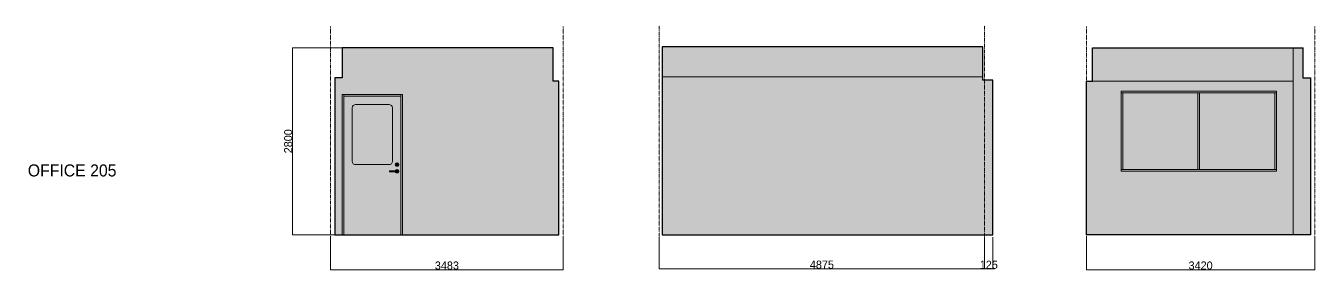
# Model space of a CAD drawing. Header units: millimetres. Extents: x -376000 to 292178, y -193032 to 188048.
# Drawn here: x -193374 to -174062, y -166839 to -163177 of the extents above; entities that cross this region are included whole.
import ezdxf

# ---------------------------------------------------------------- set-up
doc = ezdxf.new("R2010")
doc.units = ezdxf.units.MM
doc.header["$PDMODE"] = 1
doc.header["$PDSIZE"] = -2
doc.linetypes.add('ラインタイプ-6', pattern=[5.291531, 3.175, -1.058062, 0.352704, -0.705764])
for name, color, linetype, lineweight, true_color in [('02_0.25', 1, 'Continuous', 25, 0xff0000), ('04_0.10', 7, 'Continuous', 9, 0x0099ff), ('06一点鎖線', 7, 'ラインタイプ-6', 9, 0x9999ff)]:
    doc.layers.add(name, color=color, linetype=linetype, lineweight=lineweight, true_color=true_color)
for name, color, linetype, lineweight in [('07_文字・記号', 7, 'Continuous', 9), ('_平面図（新設） (2D)', 7, 'Continuous', 5), ('寸法', 7, 'Continuous', 5)]:
    doc.layers.add(name, color=color, linetype=linetype, lineweight=lineweight)
doc.styles.add('Hiragino Kaku Gothic Pro W3', font='', dxfattribs={"bigfont": 'Hiragino Kaku Gothic Pro W3'})
doc.styles.add('Hiragino Sans W3', font='', dxfattribs={"bigfont": 'Hiragino Sans W3'})
doc.styles.add('ＭＳ Ｐゴシック', font='MS PGothic.ttf')
doc.styles.get('Hiragino Kaku Gothic Pro W3').set_extended_font_data('Hiragino Kaku Gothic Pro W3')
doc.styles.get('Hiragino Sans W3').set_extended_font_data('Hiragino Sans W3')
doc.dimstyles.new('建具表寸法', dxfattribs={"dimtxt": 161.781684, "dimasz": 0.199988, "dimexe": 0, "dimexo": 0.3, "dimgap": 0.005, "dimtad": 1, "dimdsep": 46, "dimtxsty": 'Hiragino Sans W3', "dimblk": 'DOT', "dimblk1": 'DOT', "dimblk2": 'DOT', "dimcen": 0, "dimazin": 0, "dimtfac": 1, "dimtix": 1, "dimtmove": 0, "dimatfit": 0, "dimldrblk": 'VW_FILLEDARROW', "dimfxl": 1, "dimfrac": 2, "dimtolj": 1, "dimarcsym": 0})

# ---------------------------------------------------------------- blocks, each defined once
blk = doc.blocks.new('グループ-576')
at = {"layer": '04_0.10', "linetype": 'Continuous', "lineweight": 0, "true_color": 0xf8f8ef}
blk.add_hatch(color=7, dxfattribs=at).paths.add_polyline_path([(-432, 975), (418, 975), (418, -1100), (-432, -1100)])
at = {"layer": '04_0.10', "linetype": 'Continuous', "lineweight": 0, "true_color": 0xd9e6cf}
h = blk.add_hatch(color=254, dxfattribs=at)
edge = h.paths.add_edge_path()
edge.add_arc((243, 0), 50, 270, 360, ccw=False)
edge.add_line((243, -50), (-257, -50))
edge.add_arc((-257, 0), 50, 180, 270, ccw=False)
edge.add_line((-307, 0), (-307, 800))
edge.add_arc((-257, 800), 50, 90, 180, ccw=False)
edge.add_line((-257, 850), (243, 850))
edge.add_arc((243, 800), 50, 0, 90, ccw=False)
edge.add_line((293, 800), (293, 0))
at = {"layer": '04_0.10', "linetype": 'Continuous', "lineweight": 0}
for points in [[(-389, -28), (-388, -28), (-386, -27), (-385, -26), (-383, -26), (-382, -25), (-380, -25), (-378, -25), (-377, -25), (-375, -25), (-373, -25), (-372, -25), (-370, -26), (-369, -26), (-367, -27), (-366, -28), (-364, -28), (-363, -29), (-361, -30), (-360, -31), (-359, -32), (-358, -33), (-357, -35), (-356, -36), (-355, -38), (-354, -39), (-353, -40), (-353, -42), (-352, -44), (-352, -45), (-352, -47), (-352, -48), (-351, -50), (-352, -52), (-352, -53), (-352, -55), (-352, -56), (-353, -58), (-353, -60), (-354, -61), (-355, -63), (-356, -64), (-357, -65), (-358, -67), (-359, -68), (-360, -69), (-361, -70), (-363, -71), (-364, -72), (-366, -72), (-367, -73), (-369, -74), (-370, -74), (-372, -75), (-373, -75), (-375, -75), (-377, -75), (-378, -75), (-380, -75), (-382, -75), (-383, -74), (-385, -74), (-386, -73), (-388, -72), (-389, -72), (-391, -71), (-392, -70), (-393, -69), (-395, -68), (-396, -67), (-397, -65), (-398, -64), (-399, -63), (-399, -61), (-400, -60), (-401, -58), (-401, -56), (-402, -55), (-402, -53), (-402, -52), (-402, -50), (-402, -48), (-402, -47), (-402, -45), (-401, -44), (-401, -42), (-400, -40), (-399, -39), (-399, -38), (-398, -36), (-397, -35), (-396, -33), (-395, -32), (-393, -31), (-392, -30), (-391, -29)], [(-389, -128), (-388, -128), (-386, -127), (-385, -126), (-383, -126), (-382, -125), (-380, -125), (-378, -125), (-377, -125), (-375, -125), (-373, -125), (-372, -125), (-370, -126), (-369, -126), (-367, -127), (-366, -128), (-364, -128), (-363, -129), (-361, -130), (-360, -131), (-359, -132), (-358, -133), (-357, -135), (-356, -136), (-355, -137), (-354, -139), (-353, -140), (-353, -142), (-352, -144), (-352, -145), (-352, -147), (-352, -148), (-351, -150), (-352, -152), (-352, -153), (-352, -155), (-352, -156), (-353, -158), (-353, -160), (-354, -161), (-355, -162), (-356, -164), (-357, -165), (-358, -167), (-359, -168), (-360, -169), (-361, -170), (-363, -171), (-364, -172), (-366, -172), (-367, -173), (-369, -174), (-370, -174), (-372, -175), (-373, -175), (-375, -175), (-377, -175), (-378, -175), (-380, -175), (-382, -175), (-383, -174), (-385, -174), (-386, -173), (-388, -172), (-389, -172), (-391, -171), (-392, -170), (-393, -169), (-395, -168), (-396, -167), (-397, -165), (-398, -164), (-399, -162), (-399, -161), (-400, -160), (-401, -158), (-401, -156), (-402, -155), (-402, -153), (-402, -152), (-402, -150), (-402, -148), (-402, -147), (-402, -145), (-401, -144), (-401, -142), (-400, -140), (-399, -139), (-399, -137), (-398, -136), (-397, -135), (-396, -133), (-395, -132), (-393, -131), (-392, -130), (-391, -129)]]:
    blk.add_hatch(color=254, dxfattribs=at).paths.add_polyline_path(points)
h = blk.add_hatch(color=254, dxfattribs=at)
edge = h.paths.add_edge_path()
edge.add_arc((-384, -150), 7, 89.322, 270.678, ccw=False)
edge.add_line((-384, -143), (-264, -143))
edge.add_line((-264, -143), (-264, -157))
edge.add_line((-264, -157), (-384, -157))
at = {"layer": '04_0.10', "color": 7, "linetype": 'Continuous', "lineweight": 5, "flags": 128}
blk.add_lwpolyline([(-432, 975), (418, 975), (418, -1100), (-432, -1100)], close=True, dxfattribs=at)
at = {"layer": '04_0.10', "color": 251, "flags": 128}
for points in [[(-432, 975), (418, 975), (418, -1100), (-432, -1100)], [(-379, -38), (-374, -38), (-374, -63), (-379, -63)]]:
    blk.add_lwpolyline(points, close=True, dxfattribs=at)
for points in [[(293, 0, -0.414214), (243, -50), (-257, -50, -0.414214), (-307, 0), (-307, 800, -0.414214), (-257, 850), (243, 850, -0.414214), (293, 800)], [(-384, -157, -1.011905), (-384, -143), (-264, -143), (-264, -157)]]:
    blk.add_lwpolyline(points, format="xyb", close=True, dxfattribs=at)
at = {"layer": '04_0.10', "color": 251}
for points in [[(-389, -28), (-384, -25), (-370, -25), (-358, -32), (-351, -43), (-351, -57), (-358, -68), (-370, -75), (-384, -75), (-395, -68), (-402, -57), (-402, -43), (-395, -32), (-389, -28)], [(-389, -128), (-384, -125), (-370, -125), (-358, -132), (-351, -143), (-351, -157), (-358, -168), (-370, -175), (-384, -175), (-395, -168), (-402, -157), (-402, -143), (-395, -132), (-389, -128)]]:
    blk.add_open_spline(points, degree=2, dxfattribs=at)
blk = doc.blocks.new('グループ-577')
at = {"layer": '04_0.10', "color": 251}
blk.add_blockref('グループ-576', (0, 0), dxfattribs=at)
blk = doc.blocks.new('WD_900×2150_Wood')
at = {"layer": '04_0.10', "linetype": 'Continuous', "lineweight": 0, "true_color": 0xf8f8ef, "transparency": 33554687}
for points in [[(-457, 1000), (-432, 1000), (-432, -1100), (-457, -1100)], [(-432, 1000), (418, 1000), (418, 975), (-432, 975)], [(418, 1000), (443, 1000), (443, -1100), (418, -1100)]]:
    blk.add_hatch(color=7, dxfattribs=at).paths.add_polyline_path(points)
at = {"layer": '04_0.10', "color": 7, "linetype": 'Continuous', "lineweight": 5, "transparency": 33554687, "flags": 128}
for points in [[(-457, 1000), (-432, 1000), (-432, -1100), (-457, -1100)], [(-432, 1000), (418, 1000), (418, 975), (-432, 975)], [(418, 1000), (443, 1000), (443, -1100), (418, -1100)]]:
    blk.add_lwpolyline(points, close=True, dxfattribs=at)
at = {"layer": '04_0.10', "color": 7}
blk.add_blockref('グループ-577', (0, 0), dxfattribs=at)
blk = doc.blocks.new('_Dot')
at = {"color": 0, "linetype": 'ByBlock', "lineweight": -2}
blk.add_line((-0.5, 0), (-1, 0), dxfattribs=at)
at = {"color": 0, "linetype": 'ByBlock', "const_width": 0.5}
blk.add_lwpolyline([(-0.25, 0, 1), (0.25, 0, 1)], format="xyb", close=True, dxfattribs=at)
blk = doc.blocks.new('*D1046')
at = {"layer": 'Defpoints', "color": 0}
for p in [(-188808, -166357), (-185325, -166357), (-188808, -166833)]:
    blk.add_point(p, dxfattribs=at)
at = {"layer": '寸法', "color": 0, "lineweight": -2}
for p, q in [((-188808, -166357), (-188808, -166833)), ((-185325, -166357), (-185325, -166833)), ((-185337, -166833), (-188796, -166833))]:
    blk.add_line(p, q, dxfattribs=at)
at = {"layer": '寸法', "color": 0, "lineweight": -2, "xscale": 11.999267578125, "yscale": 11.999267578125, "zscale": 11.999267578125, "rotation": 180}
blk.add_blockref('_Dot', (-188808, -166833), dxfattribs=at)
at = {"layer": '寸法', "color": 0, "lineweight": -2, "xscale": 11.999267578125, "yscale": 11.999267578125, "zscale": 11.999267578125}
blk.add_blockref('_Dot', (-185325, -166833), dxfattribs=at)
at = {"layer": '寸法', "color": 0, "insert": (-187067, -166769), "char_height": 121.3, "attachment_point": 5, "style": 'Hiragino Kaku Gothic Pro W3'}
blk.add_mtext('\\A1;3483', dxfattribs=at)
blk = doc.blocks.new('VW_FILLEDARROW')
at = {"color": 0, "linetype": 'Continuous', "lineweight": 5, "transparency": 16777216, "flags": 128}
blk.add_lwpolyline([(-161.3, 43.2), (0, 0), (-161.3, -43.2)], close=True, dxfattribs=at)
blk = doc.blocks.new('*D1047')
at = {"layer": 'Defpoints', "color": 0}
for p in [(-177488, -166357), (-174068, -166357), (-174068, -166833)]:
    blk.add_point(p, dxfattribs=at)
at = {"layer": '寸法', "color": 0, "lineweight": -2}
for p, q in [((-177488, -166357), (-177488, -166833)), ((-174068, -166357), (-174068, -166833)), ((-177476, -166833), (-174080, -166833))]:
    blk.add_line(p, q, dxfattribs=at)
at = {"layer": '寸法', "color": 0, "lineweight": -2, "xscale": 11.999267578125, "yscale": 11.999267578125, "zscale": 11.999267578125, "rotation": 180}
blk.add_blockref('_Dot', (-177488, -166833), dxfattribs=at)
at = {"layer": '寸法', "color": 0, "lineweight": -2, "xscale": 11.999267578125, "yscale": 11.999267578125, "zscale": 11.999267578125}
blk.add_blockref('_Dot', (-174068, -166833), dxfattribs=at)
at = {"layer": '寸法', "color": 0, "insert": (-175778, -166769), "char_height": 121.3, "attachment_point": 5, "style": 'Hiragino Kaku Gothic Pro W3'}
blk.add_mtext('\\A1;3420', dxfattribs=at)
blk = doc.blocks.new('グループ-663')
at = {"layer": '04_0.10', "linetype": 'Continuous', "lineweight": 0, "true_color": 0xd9e6cf}
blk.add_hatch(color=254, dxfattribs=at).paths.add_polyline_path([(-176968, -164157), (-174643, -164157), (-174643, -165357), (-176968, -165357)])
at = {"layer": '04_0.10', "linetype": 'Continuous', "lineweight": 0}
for points in [[(-176968, -164157), (-174643, -164157), (-174643, -164182), (-176968, -164182)], [(-176968, -165332), (-176968, -164182), (-176943, -164182), (-176943, -165332)], [(-175818, -165332), (-175818, -164182), (-175793, -164182), (-175793, -165332)], [(-174668, -165332), (-174668, -164182), (-174643, -164182), (-174643, -165332)], [(-176968, -165332), (-174643, -165332), (-174643, -165357), (-176968, -165357)]]:
    blk.add_hatch(color=254, dxfattribs=at).paths.add_polyline_path(points)
at = {"layer": '04_0.10', "color": 251, "flags": 128}
for points in [[(-176968, -164157), (-174643, -164157), (-174643, -165357), (-176968, -165357)], [(-176968, -164157), (-174643, -164157), (-174643, -164182), (-176968, -164182)], [(-176968, -165332), (-176968, -164182), (-176943, -164182), (-176943, -165332)], [(-175818, -165332), (-175818, -164182), (-175793, -164182), (-175793, -165332)], [(-174668, -165332), (-174668, -164182), (-174643, -164182), (-174643, -165332)], [(-176968, -165332), (-174643, -165332), (-174643, -165357), (-176968, -165357)]]:
    blk.add_lwpolyline(points, close=True, dxfattribs=at)
blk = doc.blocks.new('*D1049')
at = {"layer": 'Defpoints', "color": 0}
for p in [(-183888, -166344), (-179013, -166344), (-183888, -166819)]:
    blk.add_point(p, dxfattribs=at)
at = {"layer": '寸法', "color": 0, "lineweight": -2}
for p, q in [((-183888, -166344), (-183888, -166819)), ((-179013, -166344), (-179013, -166819)), ((-179025, -166819), (-183876, -166819))]:
    blk.add_line(p, q, dxfattribs=at)
at = {"layer": '寸法', "color": 0, "lineweight": -2, "xscale": 11.999267578125, "yscale": 11.999267578125, "zscale": 11.999267578125, "rotation": 180}
blk.add_blockref('_Dot', (-183888, -166819), dxfattribs=at)
at = {"layer": '寸法', "color": 0, "lineweight": -2, "xscale": 11.999267578125, "yscale": 11.999267578125, "zscale": 11.999267578125}
blk.add_blockref('_Dot', (-179013, -166819), dxfattribs=at)
at = {"layer": '寸法', "color": 0, "insert": (-181450, -166756), "char_height": 121.3, "attachment_point": 5, "style": 'Hiragino Kaku Gothic Pro W3'}
blk.add_mtext('\\A1;4875', dxfattribs=at)
blk = doc.blocks.new('*D1050')
at = {"layer": 'Defpoints', "color": 0}
for p in [(-179013, -166344), (-178888, -166344), (-179013, -166819)]:
    blk.add_point(p, dxfattribs=at)
at = {"layer": '寸法', "color": 0, "lineweight": -2}
for p, q in [((-179013, -166344), (-179013, -166819)), ((-178888, -166344), (-178888, -166819)), ((-179025, -166819), (-179037, -166819)), ((-178888, -166819), (-179013, -166819)), ((-178876, -166819), (-178864, -166819))]:
    blk.add_line(p, q, dxfattribs=at)
at = {"layer": '寸法', "color": 0, "lineweight": -2, "xscale": 11.999267578125, "yscale": 11.999267578125, "zscale": 11.999267578125}
blk.add_blockref('_Dot', (-179013, -166819), dxfattribs=at)
at = {"layer": '寸法', "color": 0, "lineweight": -2, "xscale": 11.999267578125, "yscale": 11.999267578125, "zscale": 11.999267578125, "rotation": 180}
blk.add_blockref('_Dot', (-178888, -166819), dxfattribs=at)
at = {"layer": '寸法', "color": 0, "insert": (-178950, -166757), "char_height": 121.3, "attachment_point": 5, "style": 'Hiragino Kaku Gothic Pro W3'}
blk.add_mtext('\\A1;125', dxfattribs=at)
blk = doc.blocks.new('*D1053')
at = {"layer": 'Defpoints', "color": 0}
for p in [(-189380, -163507), (-188383, -163507), (-188383, -166307)]:
    blk.add_point(p, dxfattribs=at)
at = {"layer": '寸法', "color": 0, "lineweight": -2}
for p, q in [((-188383, -163507), (-189380, -163507)), ((-189380, -166295), (-189380, -163519)), ((-188383, -166307), (-189380, -166307))]:
    blk.add_line(p, q, dxfattribs=at)
at = {"layer": '寸法', "color": 0, "lineweight": -2, "xscale": 11.999267578125, "yscale": 11.999267578125, "zscale": 11.999267578125}
for p, rotation in [((-189380, -163507), 90), ((-189380, -166307), 270)]:
    blk.add_blockref('_Dot', p, dxfattribs=dict(at, rotation=rotation))
at = {"layer": '寸法', "color": 0, "insert": (-189443, -164907), "char_height": 121.3, "attachment_point": 5, "rotation": 90, "style": 'Hiragino Kaku Gothic Pro W3'}
blk.add_mtext('\\A1;2800', dxfattribs=at)
blk = doc.blocks.new('平面図（新設） (2D)')
at = {"layer": '02_0.25', "linetype": 'Continuous', "lineweight": 0}
for points in [[(-185388.18, -164007.171), (-185475.68, -164007.171), (-185475.68, -163507.171), (-188633.18, -163507.171), (-188633.18, -163957.171), (-188745.68, -163957.171), (-188745.68, -166307.171), (-185388.18, -166307.171)], [(-178887.544, -163994.12), (-179037.544, -163994.12), (-179037.544, -163494.12), (-183842.544, -163494.12), (-183842.544, -166307.171), (-178887.544, -166307.171)], [(-177487.544, -164007.171), (-177398.385, -164007.171), (-177398.385, -163507.171), (-174245.072, -163507.171), (-174245.072, -163957.171), (-174130.044, -163957.171), (-174130.044, -166307.171), (-177487.544, -166307.171)]]:
    blk.add_hatch(color=255, dxfattribs=at).paths.add_polyline_path(points)
at = {"layer": '04_0.10', "linetype": 'Continuous', "lineweight": 0, "true_color": 0xbbbbbb}
for points in [[(-183842.544, -163494.12), (-179037.544, -163494.12), (-179037.544, -163944.12), (-183842.544, -163944.12)], [(-177398.385, -163507.171), (-174392.931, -163507.171), (-174392.931, -164007.171), (-177398.385, -164007.171)]]:
    blk.add_hatch(color=9, dxfattribs=at).paths.add_polyline_path(points)
at = {"layer": '04_0.10', "linetype": 'Continuous', "lineweight": 0, "true_color": 0xbbbbbb, "transparency": 33554687}
blk.add_hatch(color=9, dxfattribs=at).paths.add_polyline_path([(-174242.931, -163507.171), (-174242.931, -163957.171), (-174130.044, -163957.171), (-174130.044, -166307.171), (-174392.931, -166307.171), (-174392.931, -163507.171)])
at = {"layer": '02_0.25', "color": 251, "flags": 128}
for points in [[(-185388.18, -164007.171), (-185475.68, -164007.171), (-185475.68, -163507.171), (-188633.18, -163507.171), (-188633.18, -163957.171), (-188745.68, -163957.171), (-188745.68, -166307.171), (-185388.18, -166307.171)], [(-178887.544, -163994.12), (-179037.544, -163994.12), (-179037.544, -163494.12), (-183842.544, -163494.12), (-183842.544, -166307.171), (-178887.544, -166307.171)], [(-177487.544, -164007.171), (-177398.385, -164007.171), (-177398.385, -163507.171), (-174245.072, -163507.171), (-174245.072, -163957.171), (-174130.044, -163957.171), (-174130.044, -166307.171), (-177487.544, -166307.171)]]:
    blk.add_lwpolyline(points, close=True, dxfattribs=at)
at = {"layer": '04_0.10', "color": 251, "flags": 128}
for points in [[(-183842.544, -163494.12), (-179037.544, -163494.12), (-179037.544, -163944.12), (-183842.544, -163944.12)], [(-177398.385, -163507.171), (-174392.931, -163507.171), (-174392.931, -164007.171), (-177398.385, -164007.171)], [(-174242.931, -163507.171), (-174242.931, -163957.171), (-174130.044, -163957.171), (-174130.044, -166307.171), (-174392.931, -166307.171), (-174392.931, -163507.171)]]:
    blk.add_lwpolyline(points, close=True, dxfattribs=at)
at = {"layer": '06一点鎖線'}
for p, q in [((-188808.18, -163190.095), (-188808.18, -166690.095)), ((-185325.68, -163190.095), (-185325.68, -166690.095)), ((-183887.544, -163177.044), (-183887.544, -166677.044)), ((-179012.544, -163177.044), (-179012.544, -166677.044)), ((-177487.544, -163190.095), (-177487.544, -166690.095)), ((-174067.544, -163190.095), (-174067.544, -166690.095))]:
    blk.add_line(p, q, dxfattribs=at)
at = {"layer": '02_0.25', "color": 7}
blk.add_blockref('グループ-663', (0, 0), dxfattribs=at)
at = {"layer": '04_0.10', "xscale": -1}
blk.add_blockref('WD_900×2150_Wood', (-188190.629, -165207.171), dxfattribs=at)
at = {"layer": '寸法'}
dim = blk.add_linear_dim(base=(-189379.78, -163507.171), p1=(-188383.18, -166307.171), p2=(-188383.18, -163507.171), angle=270, dimstyle='建具表寸法', override={"dimtxt": 121.336263, "dimasz": 11.999268, "dimgap": 0.75, "dimpost": '<>', "dimtxsty": 'Hiragino Kaku Gothic Pro W3', "dimtmove": 2}, dxfattribs=at)
dim.commit()
dim.dimension.update_dxf_attribs({"geometry": '*D1053', "text_midpoint": (-189443.258, -164907.171)})
for p1, p2, distance, override, picture, middle in [((-185325.18, -166357.171), (-188808.18, -166357.171), 475.379, {"dimtxt": 121.336263, "dimasz": 11.999268, "dimgap": 0.75, "dimpost": '<>', "dimtxsty": 'Hiragino Kaku Gothic Pro W3', "dimtmove": 2}, '*D1046', (-187066.68, -166769.073)), ((-179012.544, -166344.12), (-183887.544, -166344.12), 475.379, {"dimtxt": 121.336263, "dimasz": 11.999268, "dimgap": 0.75, "dimpost": '<>', "dimtxsty": 'Hiragino Kaku Gothic Pro W3', "dimtmove": 2}, '*D1049', (-181450.044, -166756.021)), ((-178887.544, -166344.12), (-179012.544, -166344.12), 475.379, {"dimtxt": 121.336263, "dimasz": 11.999268, "dimgap": 0.3, "dimpost": '<>', "dimtxsty": 'Hiragino Kaku Gothic Pro W3', "dimtmove": 2}, '*D1050', (-178950.044, -166756.709)), ((-177487.544, -166357.171), (-174067.544, -166357.171), -475.379, {"dimtxt": 121.336263, "dimasz": 11.999268, "dimgap": 0.75, "dimpost": '<>', "dimtxsty": 'Hiragino Kaku Gothic Pro W3', "dimtmove": 2}, '*D1047', (-175777.544, -166769.152))]:
    dim = blk.add_aligned_dim(p1=p1, p2=p2, distance=distance, dimstyle='建具表寸法', override=override, dxfattribs=at)
    dim.commit()
    dim.dimension.update_dxf_attribs({"geometry": picture, "text_midpoint": middle})
at = {"color": 255}
blk.add_wipeout([(-193374.182, -165492.439), (-191985.818, -165492.439), (-191985.818, -165192.719), (-193374.182, -165192.719)], dxfattribs=at).dxf.layer = '07_文字・記号'
at = {"layer": '07_文字・記号', "insert": (-192680, -165253.463), "char_height": 180.9089, "attachment_point": 2, "line_spacing_factor": 1.007907, "style": 'ＭＳ Ｐゴシック'}
blk.add_mtext('OFFICE 205', dxfattribs=at)

msp = doc.modelspace()

# ---------------------------------------------------------------- block references
at = {"layer": '_平面図（新設） (2D)'}
msp.add_blockref('平面図（新設） (2D)', (0, 0), dxfattribs=at)

doc.saveas('drawing.dxf')
